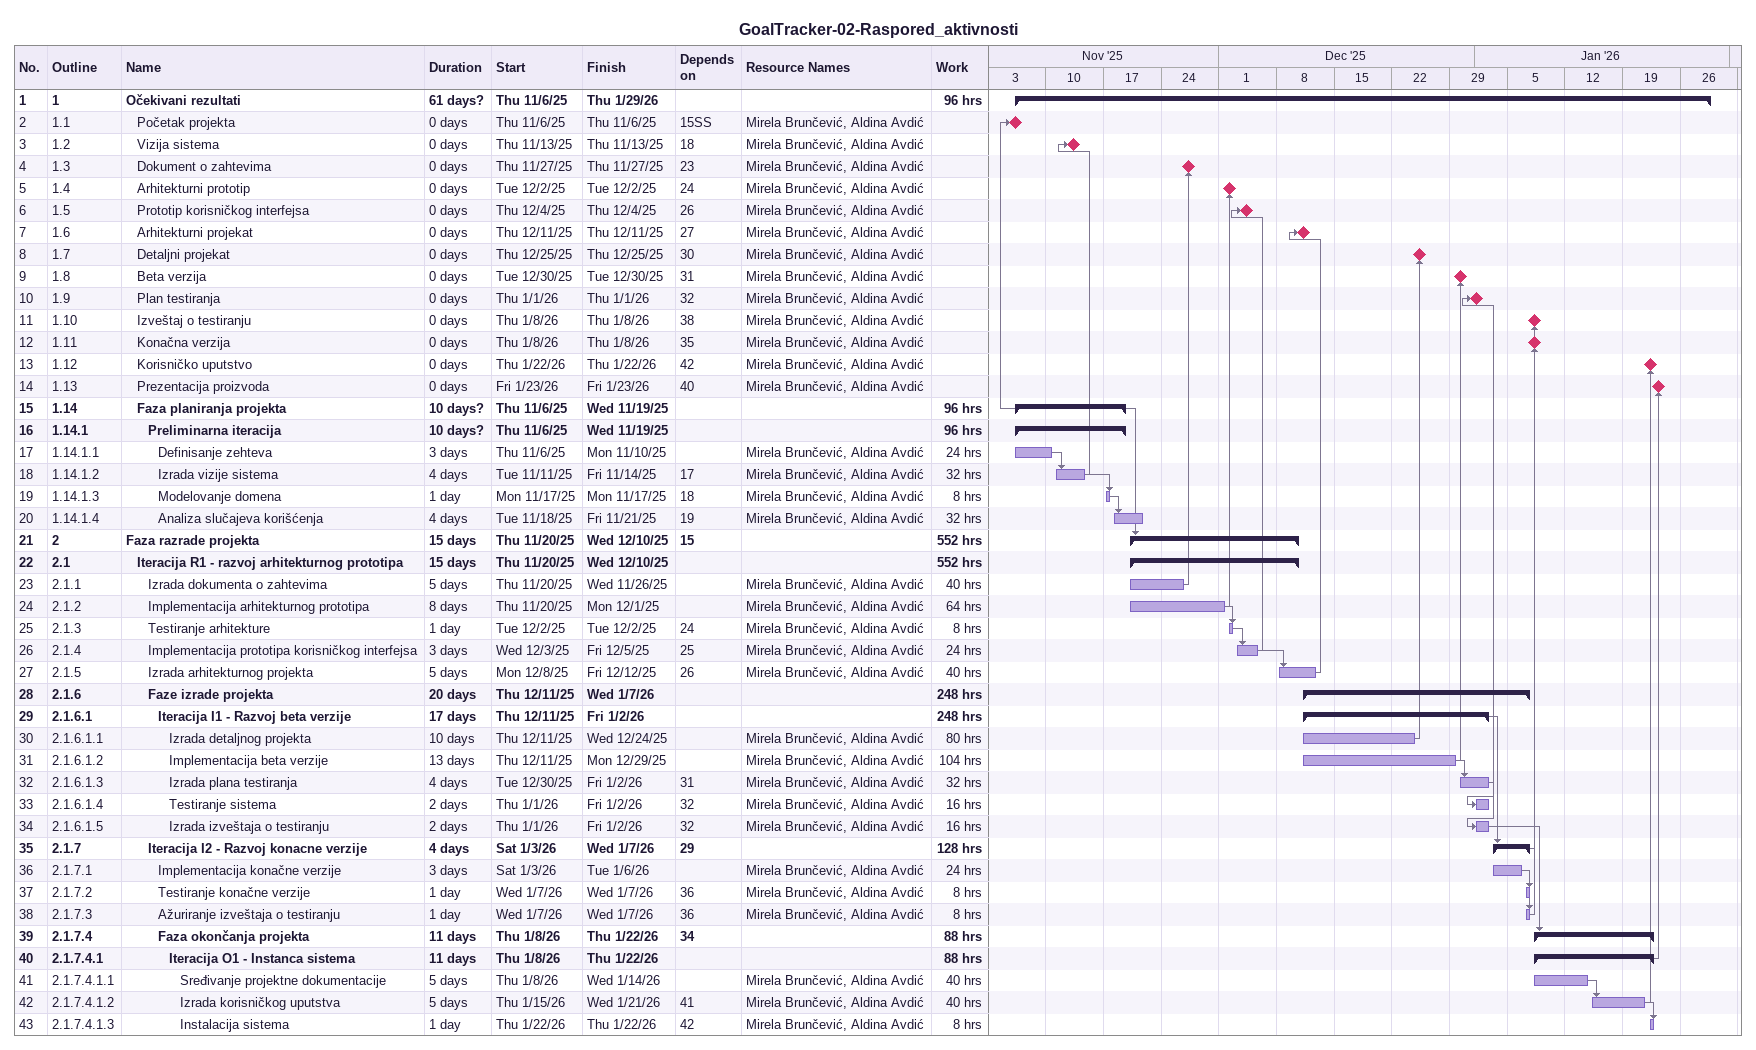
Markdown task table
GoalTracker-02-Raspored_aktivnosti

| ID | WBS | Task | Duration | Start | Finish | Predecessors | Resources | Work (h) |
|---|---|---|---|---|---|---|---|---|
| 1 | 1 | **Očekivani rezultati** | 61d? | 2025-11-06 | 2026-01-29 |  |  | 96 |
| 2 | 1.1 | Početak projekta | 0d | 2025-11-06 | 2025-11-06 | 15SS | Mirela Brunčević, Aldina Avdić |  |
| 3 | 1.2 | Vizija sistema | 0d | 2025-11-13 | 2025-11-13 | 18 | Mirela Brunčević, Aldina Avdić |  |
| 4 | 1.3 | Dokument o zahtevima | 0d | 2025-11-27 | 2025-11-27 | 23 | Mirela Brunčević, Aldina Avdić |  |
| 5 | 1.4 | Arhitekturni prototip | 0d | 2025-12-02 | 2025-12-02 | 24 | Mirela Brunčević, Aldina Avdić |  |
| 6 | 1.5 | Prototip korisničkog interfejsa | 0d | 2025-12-04 | 2025-12-04 | 26 | Mirela Brunčević, Aldina Avdić |  |
| 7 | 1.6 | Arhitekturni projekat | 0d | 2025-12-11 | 2025-12-11 | 27 | Mirela Brunčević, Aldina Avdić |  |
| 8 | 1.7 | Detaljni projekat | 0d | 2025-12-25 | 2025-12-25 | 30 | Mirela Brunčević, Aldina Avdić |  |
| 9 | 1.8 | Beta verzija | 0d | 2025-12-30 | 2025-12-30 | 31 | Mirela Brunčević, Aldina Avdić |  |
| 10 | 1.9 | Plan testiranja | 0d | 2026-01-01 | 2026-01-01 | 32 | Mirela Brunčević, Aldina Avdić |  |
| 11 | 1.10 | Izveštaj o testiranju | 0d | 2026-01-08 | 2026-01-08 | 38 | Mirela Brunčević, Aldina Avdić |  |
| 12 | 1.11 | Konačna verzija | 0d | 2026-01-08 | 2026-01-08 | 35 | Mirela Brunčević, Aldina Avdić |  |
| 13 | 1.12 | Korisničko uputstvo | 0d | 2026-01-22 | 2026-01-22 | 42 | Mirela Brunčević, Aldina Avdić |  |
| 14 | 1.13 | Prezentacija proizvoda | 0d | 2026-01-23 | 2026-01-23 | 40 | Mirela Brunčević, Aldina Avdić |  |
| 15 | 1.14 | **Faza planiranja projekta** | 10d? | 2025-11-06 | 2025-11-19 |  |  | 96 |
| 16 | 1.14.1 | **Preliminarna iteracija** | 10d? | 2025-11-06 | 2025-11-19 |  |  | 96 |
| 17 | 1.14.1.1 | Definisanje zehteva | 3d | 2025-11-06 | 2025-11-10 |  | Mirela Brunčević, Aldina Avdić | 24 |
| 18 | 1.14.1.2 | Izrada vizije sistema | 4d | 2025-11-11 | 2025-11-14 | 17 | Mirela Brunčević, Aldina Avdić | 32 |
| 19 | 1.14.1.3 | Modelovanje domena | 1d | 2025-11-17 | 2025-11-17 | 18 | Mirela Brunčević, Aldina Avdić | 8 |
| 20 | 1.14.1.4 | Analiza slučajeva korišćenja | 4d | 2025-11-18 | 2025-11-21 | 19 | Mirela Brunčević, Aldina Avdić | 32 |
| 21 | 2 | **Faza razrade projekta** | 15d | 2025-11-20 | 2025-12-10 | 15 |  | 552 |
| 22 | 2.1 | **Iteracija R1 - razvoj arhitekturnog prototipa** | 15d | 2025-11-20 | 2025-12-10 |  |  | 552 |
| 23 | 2.1.1 | Izrada dokumenta o zahtevima | 5d | 2025-11-20 | 2025-11-26 |  | Mirela Brunčević, Aldina Avdić | 40 |
| 24 | 2.1.2 | Implementacija arhitekturnog prototipa | 8d | 2025-11-20 | 2025-12-01 |  | Mirela Brunčević, Aldina Avdić | 64 |
| 25 | 2.1.3 | Testiranje arhitekture | 1d | 2025-12-02 | 2025-12-02 | 24 | Mirela Brunčević, Aldina Avdić | 8 |
| 26 | 2.1.4 | Implementacija prototipa korisničkog interfejsa | 3d | 2025-12-03 | 2025-12-05 | 25 | Mirela Brunčević, Aldina Avdić | 24 |
| 27 | 2.1.5 | Izrada arhitekturnog projekta | 5d | 2025-12-08 | 2025-12-12 | 26 | Mirela Brunčević, Aldina Avdić | 40 |
| 28 | 2.1.6 | **Faze izrade projekta** | 20d | 2025-12-11 | 2026-01-07 |  |  | 248 |
| 29 | 2.1.6.1 | **Iteracija I1 - Razvoj beta verzije** | 17d | 2025-12-11 | 2026-01-02 |  |  | 248 |
| 30 | 2.1.6.1.1 | Izrada detaljnog projekta | 10d | 2025-12-11 | 2025-12-24 |  | Mirela Brunčević, Aldina Avdić | 80 |
| 31 | 2.1.6.1.2 | Implementacija beta verzije | 13d | 2025-12-11 | 2025-12-29 |  | Mirela Brunčević, Aldina Avdić | 104 |
| 32 | 2.1.6.1.3 | Izrada plana testiranja | 4d | 2025-12-30 | 2026-01-02 | 31 | Mirela Brunčević, Aldina Avdić | 32 |
| 33 | 2.1.6.1.4 | Testiranje sistema | 2d | 2026-01-01 | 2026-01-02 | 32 | Mirela Brunčević, Aldina Avdić | 16 |
| 34 | 2.1.6.1.5 | Izrada izveštaja o testiranju | 2d | 2026-01-01 | 2026-01-02 | 32 | Mirela Brunčević, Aldina Avdić | 16 |
| 35 | 2.1.7 | **Iteracija I2 - Razvoj konacne verzije** | 4d | 2026-01-03 | 2026-01-07 | 29 |  | 128 |
| 36 | 2.1.7.1 | Implementacija konačne verzije | 3d | 2026-01-03 | 2026-01-06 |  | Mirela Brunčević, Aldina Avdić | 24 |
| 37 | 2.1.7.2 | Testiranje konačne verzije | 1d | 2026-01-07 | 2026-01-07 | 36 | Mirela Brunčević, Aldina Avdić | 8 |
| 38 | 2.1.7.3 | Ažuriranje izveštaja o testiranju | 1d | 2026-01-07 | 2026-01-07 | 36 | Mirela Brunčević, Aldina Avdić | 8 |
| 39 | 2.1.7.4 | **Faza okončanja projekta** | 11d | 2026-01-08 | 2026-01-22 | 34 |  | 88 |
| 40 | 2.1.7.4.1 | **Iteracija O1 - Instanca sistema** | 11d | 2026-01-08 | 2026-01-22 |  |  | 88 |
| 41 | 2.1.7.4.1.1 | Sređivanje projektne dokumentacije | 5d | 2026-01-08 | 2026-01-14 |  | Mirela Brunčević, Aldina Avdić | 40 |
| 42 | 2.1.7.4.1.2 | Izrada korisničkog uputstva | 5d | 2026-01-15 | 2026-01-21 | 41 | Mirela Brunčević, Aldina Avdić | 40 |
| 43 | 2.1.7.4.1.3 | Instalacija sistema | 1d | 2026-01-22 | 2026-01-22 | 42 | Mirela Brunčević, Aldina Avdić | 8 |
